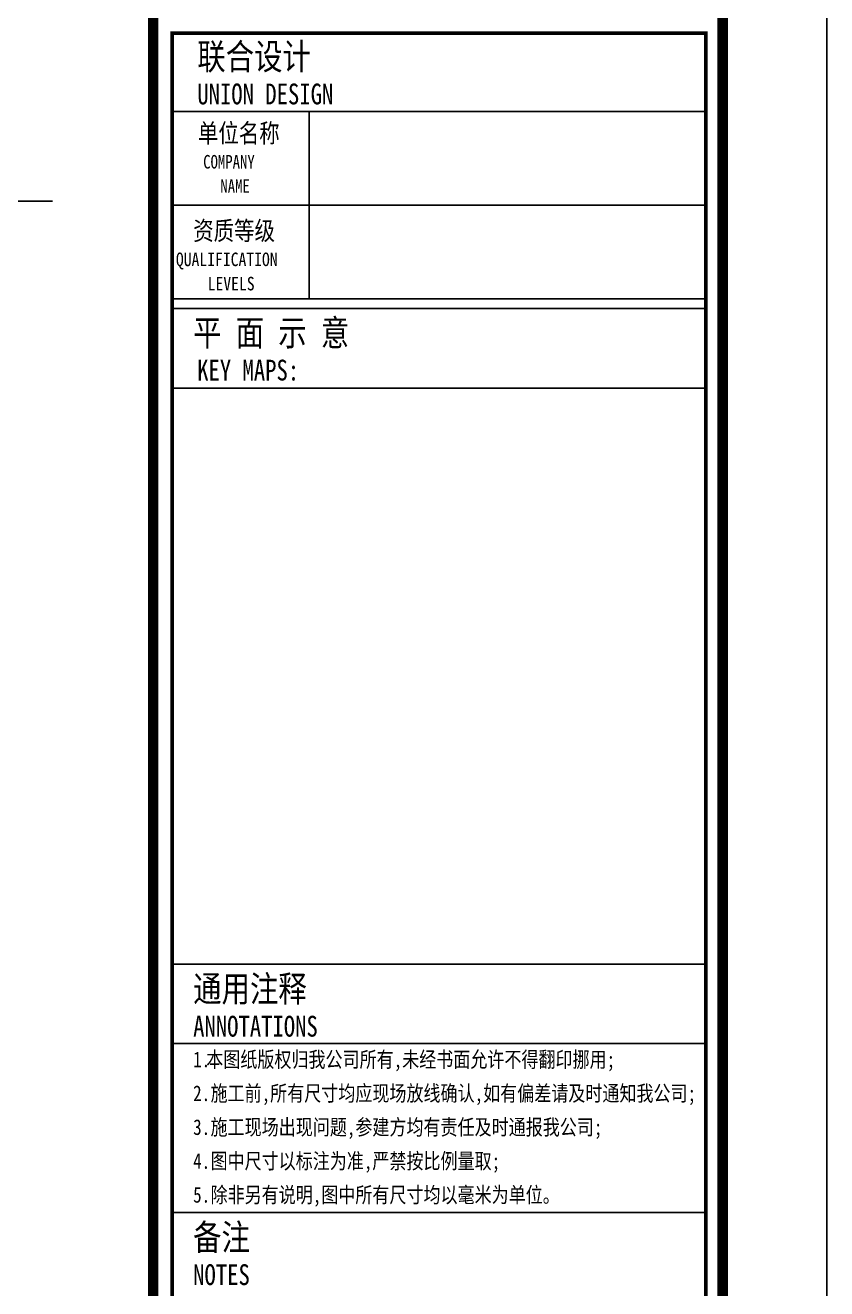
# Model space of a CAD drawing. Header units: inches. Extents: x 18712 to 314639, y 0 to 420500.
# Drawn here: x 129913 to 137612, y 400027 to 412160 of the extents above; entities that cross this region are included whole.
import ezdxf

# ---------------------------------------------------------------- set-up
doc = ezdxf.new("R2010")
doc.units = ezdxf.units.IN
doc.header["$LTSCALE"] = 1000
doc.header["$MEASUREMENT"] = 0
for name, color, linetype, true_color in [('PUB_WALL', 7, 'Continuous', 0xc0c0c0), ('TK', 7, 'Continuous', 0xffffff), ('ZG-图框层', 4, 'Continuous', 0x00ffff)]:
    doc.layers.add(name, color=color, linetype=linetype, true_color=true_color)
doc.styles.add('-宋体', font='simsun.ttc', dxfattribs={"height": 0.2, "bigfont": 'gbcbig.shx'})

# ---------------------------------------------------------------- blocks, each defined once
blk = doc.blocks.new('DAnoyomous21928')
at = {"layer": 'TK', "style": '-宋体'}
for s, height, width, p in [('资质等级', 180, 0.8, (131526, 410097)), ('QUALIFICATION', 130, 0.85, (131360, 409847)), ('LEVELS', 130, 0.85, (131665, 409614))]:
    blk.add_text(s, height=height, dxfattribs=dict(at, width=width)).set_placement(p)
blk = doc.blocks.new('DAnoyomous21935')
at = {"layer": 'TK', "style": '-宋体', "width": 0.8}
for s, height, p in [('单位名称', 180, (131571, 411034)), ('COMPANY', 130, (131622, 410784)), ('NAME', 130, (131787, 410551))]:
    blk.add_text(s, height=height, dxfattribs=at).set_placement(p)

msp = doc.modelspace()

# ---------------------------------------------------------------- linework, layer by layer
at = {"layer": 'PUB_WALL', "lineweight": -3}
msp.add_line((128719.9, 410472.2), (130173.6, 410472.2), dxfattribs=at)
at = {"layer": 'TK', "lineweight": -3}
for p, q in [((136450.9, 411333), (131323.9, 411333)), ((132641.4, 411333), (132641.4, 409533)), ((136450.9, 410433), (131323.9, 410433)), ((136450.9, 409533), (131323.9, 409533)), ((136450.9, 403145), (131323.9, 403145))]:
    msp.add_line(p, q, dxfattribs=at)
msp.add_lwpolyline([(18712.2, 420500), (18712.2, 336400), (137612.2, 336400), (137612.2, 420500)], close=True, dxfattribs=at)
for points, const_width in [([(21212.2, 419500), (21212.2, 337400), (136612.2, 337400), (136612.2, 419500)], 100), ([(131323.9, 412083.8), (136450.9, 412083.8), (136450.9, 355393.9), (131323.9, 355393.9)], 34.7)]:
    msp.add_lwpolyline(points, close=True, dxfattribs=dict(at, const_width=const_width))
at = {"layer": 'TK', "lineweight": -3, "const_width": 100}
msp.add_lwpolyline([(131140.8, 337445.7), (131140.8, 419500)], dxfattribs=at)
at = {"layer": 'TK', "lineweight": -3}
for points in [[(131140.8, 337445.7), (136612.2, 337445.7), (136612.2, 419500)], [(131323.9, 412083.8), (136450.9, 412083.8)], [(131323.9, 409440.4), (136450.9, 409440.4)], [(131323.9, 408676.1), (136450.9, 408676.1)], [(131323.9, 402380.8), (136450.9, 402380.8)], [(131323.9, 400759.5), (136450.9, 400759.5)]]:
    msp.add_lwpolyline(points, dxfattribs=at)
at = {"layer": 'ZG-图框层', "lineweight": -3}
msp.add_lwpolyline([(18712.2, 336400), (137612.2, 336400), (137612.2, 420500), (18712.2, 420500)], close=True, dxfattribs=at)
at = {"layer": 'ZG-图框层', "lineweight": -3, "const_width": 100}
msp.add_lwpolyline([(21212.2, 337400), (136612.2, 337400), (136612.2, 419500), (21212.2, 419500)], close=True, dxfattribs=at)

# ---------------------------------------------------------------- block references
at = {"layer": 'TK'}
for name in ['DAnoyomous21935', 'DAnoyomous21928']:
    msp.add_blockref(name, (0, 0), dxfattribs=at)

# ---------------------------------------------------------------- texts
at = {"layer": 'TK', "style": '-宋体', "width": 0.8}
for s, height, p in [('联合设计', 250, (131565.6, 411734.6)), ('UNION DESIGN', 200, (131565.6, 411400.1)), ('平 面 示 意', 250, (131525.6, 409082.6)), ('KEY MAPS:', 200, (131564.2, 408748.4)), ('通用注释', 250, (131525.6, 402782.4)), ('ANNOTATIONS', 200, (131525.6, 402447.9)), ('本图纸版权归我公司所有,未经书面允许不得翻印挪用;', 150, (131651.3, 402153.9)), ('1.', 149.99, (131525.6, 402153.9)), ('2.', 149.99, (131525.6, 401828.9)), ('施工前,所有尺寸均应现场放线确认,如有偏差请及时通知我公司;', 150, (131692.5, 401828.9)), ('3.', 149.99, (131525.6, 401503.9)), ('施工现场出现问题,参建方均有责任及时通报我公司;', 150, (131692.5, 401503.9)), ('图中尺寸以标注为准,严禁按比例量取;', 150, (131692.5, 401178.9)), ('4.', 149.99, (131525.6, 401178.9)), ('5.', 149.99, (131525.6, 400853.9)), ('除非另有说明,图中所有尺寸均以毫米为单位。', 150, (131692.5, 400853.9)), ('备注', 250, (131525.6, 400396.8)), ('NOTES', 200, (131525.6, 400062.3))]:
    msp.add_text(s, height=height, dxfattribs=at).set_placement(p)

doc.saveas('drawing.dxf')
